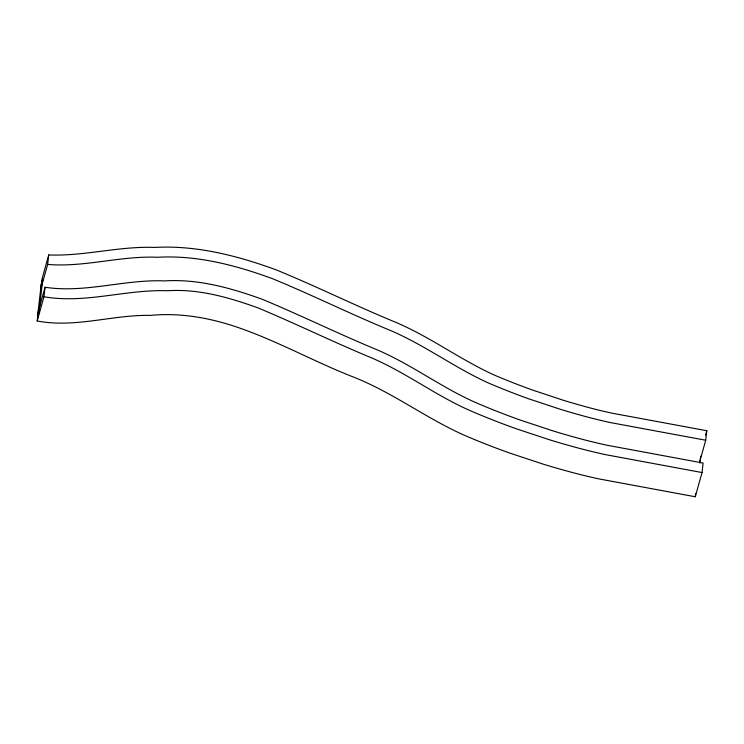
<?xml version="1.0" encoding="UTF-8"?>
<svg xmlns="http://www.w3.org/2000/svg" width="744" height="744" viewBox="0 0 744 744"><rect width="100%" height="100%" fill="white"/><g stroke="black" fill="none" stroke-linecap="round" stroke-linejoin="round"><path stroke-width="1.12" d="M37.2 320.962L38.288 311.457L45.049 287.24C85.011 293.406 124.49 279.214 164.619 280.907C198.22 278.768 231.096 288.012 262.372 299.33C300.092 315.028 336.837 333.033 374.567 348.759C410.576 363.565 441.592 387.884 477.295 403.257A528.231 370.242 15.6 0 0 520.158 420.034L552.494 430.748A561.115 393.288 15.6 0 0 574.117 437.063A406.559 284.961 15.6 0 0 607.011 445.228L703.117 463.047L702.029 472.552L695.268 496.769L598.762 478.876A420.062 294.429 15.6 0 1 564.836 470.45A574.619 402.755 15.6 0 1 542.692 463.986L509.547 453.003A541.79 379.747 15.6 0 1 465.586 435.798C426.545 418.733 392.441 392.172 352.572 376.706C315.279 362.049 280.042 342.5 242.312 328.997C212.989 318.386 181.796 312.396 150.548 315.382C112.567 314.638 75.098 328.299 37.2 320.962L43.961 296.744L45.049 287.24M48.741 254.922L41.98 279.139L40.892 288.644L47.653 264.427L48.741 254.922C84.044 256.447 118.956 246.05 154.482 247.427C196.258 245.074 237.355 255.657 276.275 269.905C315.465 285.938 353.465 304.752 392.572 321.008C428.265 335.488 459.16 359.092 494.1 374.985A482.121 337.925 15.6 0 0 533.225 390.293L562.808 400.105A515.201 361.11 15.6 0 0 582.664 405.899A360.663 252.793 15.6 0 0 612.052 413.19L706.8 430.729L705.712 440.234L699.871 461.15M695.268 496.769L695.631 493.598M699.871 463.121L700.662 456.202M705.572 435.128L706.8 430.729M47.653 264.427C84.332 267.524 120.575 255.648 157.468 257.275C196.835 254.978 235.513 265.171 272.183 278.554C310.946 294.484 348.573 313.075 387.28 329.173C423.066 343.728 453.989 367.573 489.152 383.3A495.681 347.429 15.6 0 0 529.384 399.044L559.776 409.116A528.696 370.568 15.6 0 0 580.153 415.059A374.158 262.251 15.6 0 0 610.564 422.611L705.712 440.234M43.961 296.744C85.281 303.98 126.127 289.183 167.605 290.755C198.797 288.672 229.254 297.535 258.28 307.988C295.573 323.594 331.945 341.347 369.266 356.915C405.359 371.851 436.44 396.32 472.347 411.572A541.79 379.747 15.6 0 0 516.317 428.786L549.453 439.769A574.619 402.755 15.6 0 0 571.606 446.233A420.062 294.429 15.6 0 0 605.523 454.649L702.029 472.552M41.171 284.831L37.479 317.139L39.041 311.55L42.734 279.242L41.171 284.831"/></g></svg>
